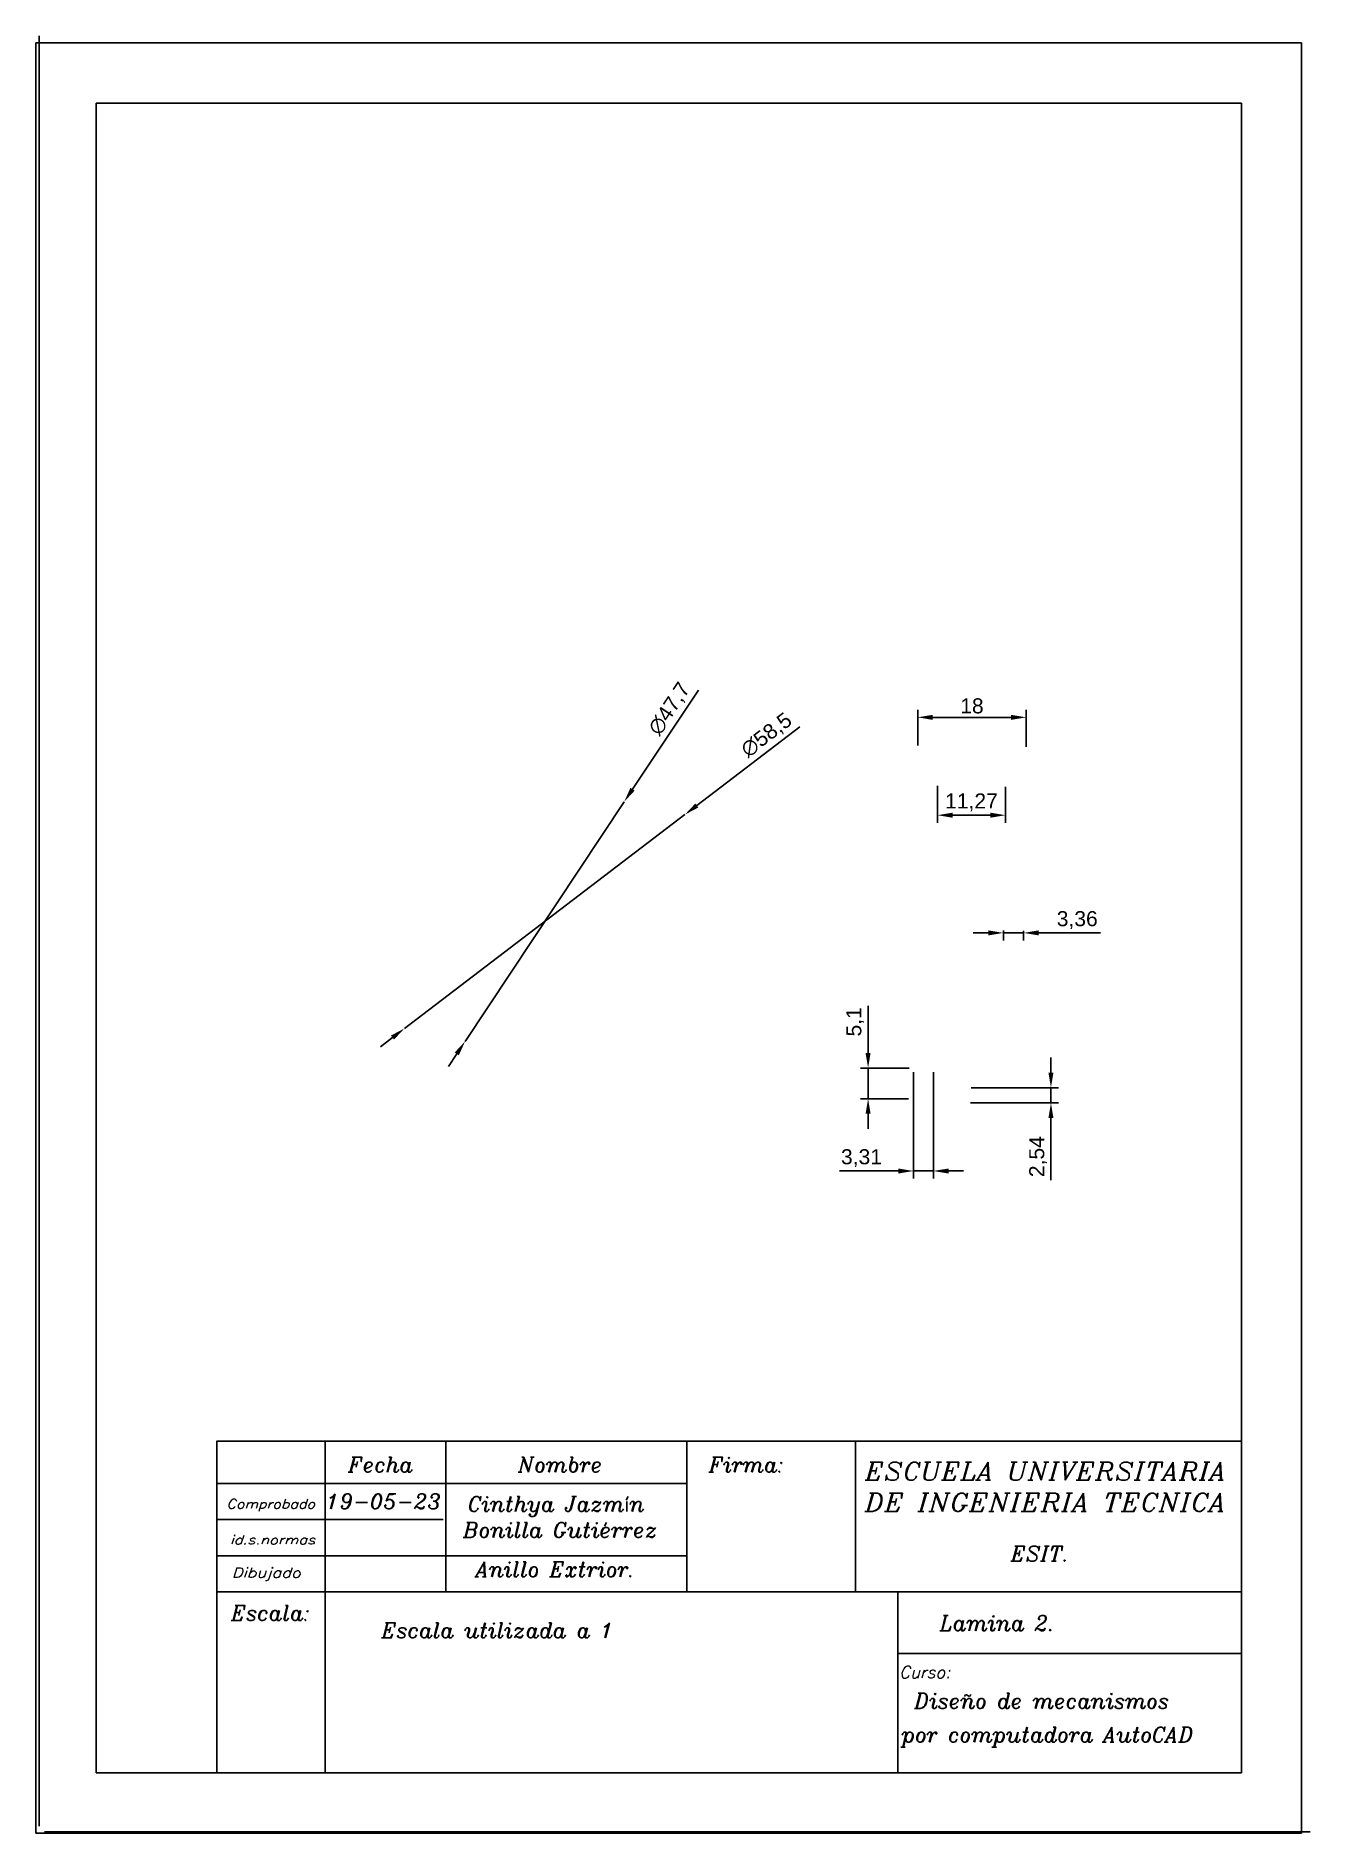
# Model space of a CAD drawing. Header units: inches. Extents: x 0 to 211, y 0 to 298.
import ezdxf
from ezdxf.enums import TextEntityAlignment as Align

# ---------------------------------------------------------------- set-up
doc = ezdxf.new("R2010")
doc.units = ezdxf.units.IN
doc.header["$MEASUREMENT"] = 0
doc.layers.get('0').update_dxf_attribs({"true_color": 0xc2ced6})
doc.styles.add('ITALIC', font='italic', dxfattribs={"height": 2})
doc.styles.add('ITALICC', font='italicc', dxfattribs={"height": 3})
doc.styles.get("Standard").update_dxf_attribs({"font": 'Arial.ttf'})
doc.dimstyles.new('ISO-25', dxfattribs={"dimtxt": 2.5, "dimasz": 2.5, "dimexe": 1.25, "dimexo": 0.625, "dimtad": 1, "dimtxsty": 'Standard', "dimcen": 2.5, "dimadec": 0, "dimazin": 0, "dimtfac": 1, "dimtmove": 0, "dimatfit": 3, "dimfxl": 1, "dimarcsym": 0})

# ---------------------------------------------------------------- blocks, each defined once
blk = doc.blocks.new('*D15')
at = {"color": 0, "lineweight": -2, "transparency": 16777216}
for p, q in [((109.91, 189.63), (98.98, 173.17)), ((71.21, 131.35), (97.6, 171.09)), ((69.82, 129.27), (68.44, 127.19))]:
    blk.add_line(p, q, dxfattribs=at)
at = {"color": 0, "transparency": 16777216}
for points in [[(98.63, 173.4), (99.33, 172.94), (97.6, 171.09)], [(69.48, 129.5), (70.17, 129.04), (71.21, 131.35)]]:
    blk.add_solid(points, dxfattribs=at)
at = {"layer": 'Defpoints', "color": 0, "transparency": 16777216}
for p in [(97.6, 171.09, -3.37), (71.21, 131.35, -3.37)]:
    blk.add_point(p, dxfattribs=at)
at = {"color": 0, "transparency": 16777216, "insert": (105.2, 186.47), "char_height": 2.5, "attachment_point": 5, "rotation": 56.4087}
blk.add_mtext('∅47,7', dxfattribs=at)
blk = doc.blocks.new('*D16')
at = {"color": 0, "lineweight": -2, "transparency": 16777216}
for p, q in [((126.76, 183.51), (109.65, 170.47)), ((61.14, 133.49), (107.66, 168.96)), ((59.15, 131.97), (57.17, 130.46))]:
    blk.add_line(p, q, dxfattribs=at)
at = {"color": 0, "transparency": 16777216}
for points in [[(109.4, 170.8), (109.9, 170.14), (107.66, 168.96)], [(58.9, 132.3), (59.41, 131.64), (61.14, 133.49)]]:
    blk.add_solid(points, dxfattribs=at)
at = {"layer": 'Defpoints', "color": 0, "transparency": 16777216}
for p in [(107.66, 168.96, -18), (61.14, 133.49, -18)]:
    blk.add_point(p, dxfattribs=at)
at = {"color": 0, "transparency": 16777216, "insert": (121.28, 182.07), "char_height": 2.5, "attachment_point": 5, "rotation": 37.3218}
blk.add_mtext('∅58,5', dxfattribs=at)
blk = doc.blocks.new('*D17')
at = {"color": 0, "lineweight": -2, "transparency": 16777216}
for p, q in [((146.3, 180.44), (146.3, 186.35)), ((148.8, 185.1), (161.79, 185.1)), ((164.29, 180.19), (164.29, 186.35))]:
    blk.add_line(p, q, dxfattribs=at)
at = {"color": 0, "transparency": 16777216}
for points in [[(148.8, 185.52), (148.8, 184.68), (146.3, 185.1)], [(161.79, 185.52), (161.79, 184.68), (164.29, 185.1)]]:
    blk.add_solid(points, dxfattribs=at)
at = {"layer": 'Defpoints', "color": 0, "transparency": 16777216}
for p in [(164.29, 185.1), (146.3, 179.82, 44.37), (164.29, 179.56, 44.35)]:
    blk.add_point(p, dxfattribs=at)
at = {"color": 0, "transparency": 16777216, "insert": (155.3, 186.99), "char_height": 2.5, "attachment_point": 5}
blk.add_mtext('18', dxfattribs=at)
blk = doc.blocks.new('*D18')
at = {"color": 0, "lineweight": -2, "transparency": 16777216}
for p, q in [((149.59, 173.75), (149.59, 167.62)), ((160.85, 173.59), (160.85, 167.62)), ((158.35, 168.87), (152.09, 168.87))]:
    blk.add_line(p, q, dxfattribs=at)
at = {"color": 0, "transparency": 16777216}
for points in [[(152.09, 169.29), (152.09, 168.45), (149.59, 168.87)], [(158.35, 169.29), (158.35, 168.45), (160.85, 168.87)]]:
    blk.add_solid(points, dxfattribs=at)
at = {"layer": 'Defpoints', "color": 0, "transparency": 16777216}
for p in [(149.59, 174.37, 44.37), (160.85, 174.21, 44.35), (149.59, 168.87)]:
    blk.add_point(p, dxfattribs=at)
at = {"color": 0, "transparency": 16777216, "insert": (155.22, 171), "char_height": 2.5, "attachment_point": 5}
blk.add_mtext('11,27', dxfattribs=at)
blk = doc.blocks.new('*D19')
at = {"color": 0, "lineweight": -2, "transparency": 16777216}
for p, q in [((158.02, 149.34), (155.52, 149.34)), ((160.52, 149.74), (160.52, 148.09)), ((160.52, 149.34), (163.88, 149.34)), ((163.88, 149.69), (163.88, 148.09)), ((166.38, 149.34), (176.65, 149.34))]:
    blk.add_line(p, q, dxfattribs=at)
at = {"color": 0, "transparency": 16777216}
for points in [[(158.02, 149.76), (158.02, 148.93), (160.52, 149.34)], [(166.38, 149.76), (166.38, 148.93), (163.88, 149.34)]]:
    blk.add_solid(points, dxfattribs=at)
at = {"layer": 'Defpoints', "color": 0, "transparency": 16777216}
for p in [(160.52, 150.36, 44.35), (163.88, 150.32, 44.35), (163.88, 149.34)]:
    blk.add_point(p, dxfattribs=at)
at = {"color": 0, "transparency": 16777216, "insert": (172.77, 151.47), "char_height": 2.5, "attachment_point": 5}
blk.add_mtext('3,36', dxfattribs=at)
blk = doc.blocks.new('*D12')
at = {"color": 0, "lineweight": -2, "transparency": 16777216}
for p, q in [((138.07, 129.42), (138.07, 137.23)), ((144.89, 126.92), (136.82, 126.92)), ((138.07, 121.83), (138.07, 126.92)), ((144.76, 121.83), (136.82, 121.83)), ((138.07, 119.33), (138.07, 116.83))]:
    blk.add_line(p, q, dxfattribs=at)
at = {"color": 0, "transparency": 16777216}
for points in [[(137.65, 129.42), (138.48, 129.42), (138.07, 126.92)], [(137.65, 119.33), (138.48, 119.33), (138.07, 121.83)]]:
    blk.add_solid(points, dxfattribs=at)
at = {"layer": 'Defpoints', "color": 0, "transparency": 16777216}
for p in [(138.07, 126.92), (145.52, 126.92), (145.39, 121.83)]:
    blk.add_point(p, dxfattribs=at)
at = {"color": 0, "transparency": 16777216, "insert": (135.93, 134.58), "char_height": 2.5, "attachment_point": 5, "rotation": 90}
blk.add_mtext('5,1', dxfattribs=at)
blk = doc.blocks.new('*D13')
at = {"color": 0, "lineweight": -2, "transparency": 16777216}
for p, q in [((168.41, 126.16), (168.41, 128.66)), ((155.16, 123.66), (169.66, 123.66)), ((168.41, 123.66), (168.41, 121.12)), ((155.06, 121.12), (169.66, 121.12)), ((168.41, 118.62), (168.41, 108.32))]:
    blk.add_line(p, q, dxfattribs=at)
at = {"color": 0, "transparency": 16777216}
for points in [[(167.99, 126.16), (168.82, 126.16), (168.41, 123.66)], [(167.99, 118.62), (168.82, 118.62), (168.41, 121.12)]]:
    blk.add_solid(points, dxfattribs=at)
at = {"layer": 'Defpoints', "color": 0, "transparency": 16777216}
for p in [(154.53, 123.66), (154.43, 121.12), (168.41, 121.12)]:
    blk.add_point(p, dxfattribs=at)
at = {"color": 0, "transparency": 16777216, "insert": (166.28, 112.22), "char_height": 2.5, "attachment_point": 5, "rotation": 90}
blk.add_mtext('2,54', dxfattribs=at)
blk = doc.blocks.new('*D14')
at = {"color": 0, "lineweight": -2, "transparency": 16777216}
for p, q in [((145.6, 126.26), (145.6, 108.59)), ((148.91, 126.26), (148.91, 108.59)), ((143.1, 109.84), (133.35, 109.84)), ((148.91, 109.84), (145.6, 109.84)), ((151.41, 109.84), (153.91, 109.84))]:
    blk.add_line(p, q, dxfattribs=at)
at = {"color": 0, "transparency": 16777216}
for points in [[(143.1, 110.25), (143.1, 109.42), (145.6, 109.84)], [(151.41, 110.25), (151.41, 109.42), (148.91, 109.84)]]:
    blk.add_solid(points, dxfattribs=at)
at = {"layer": 'Defpoints', "color": 0, "transparency": 16777216}
for p in [(145.6, 126.89), (148.91, 126.89), (145.6, 109.84)]:
    blk.add_point(p, dxfattribs=at)
at = {"color": 0, "transparency": 16777216, "insert": (136.97, 111.97), "char_height": 2.5, "attachment_point": 5}
blk.add_mtext('3,31', dxfattribs=at)

msp = doc.modelspace()

# ---------------------------------------------------------------- linework, layer by layer
for p, q in [((0, 296.998), (210, 296.998)), ((0, -0.002), (0, 296.998)), ((0.509, 1.15), (0.509, 298.15)), ((210, -0.002), (210, 296.998)), ((10, 286.998), (200, 286.998)), ((10, 9.998), (10, 286.998)), ((200, 9.998), (200, 286.998)), ((10, 9.998), (200, 9.998)), ((1.399, 0.193), (211.399, 0.193)), ((0, -0.002), (210, -0.002))]:
    msp.add_line(p, q)
at = {"color": 1}
for points in [[(30, 9.998), (30, 64.998), (200, 64.998)], [(48, 9.998), (48, 64.998)], [(68, 39.998), (68, 64.998)], [(108, 39.998), (108, 64.998)], [(136, 39.998), (136, 64.998)], [(30, 39.998), (200, 39.998)], [(143, 9.998), (143, 39.998)], [(143, 29.814), (200, 29.814)]]:
    msp.add_lwpolyline(points, dxfattribs=at)
for points in [[(30, 57.998), (108, 57.998)], [(30, 51.998), (67.547, 51.998)], [(30, 45.998), (108, 45.998)]]:
    msp.add_lwpolyline(points)

# ---------------------------------------------------------------- texts
at = {"style": 'ITALIC'}
for s, height, p in [('Fecha', 2.5, (51.826, 59.854)), ('Nombre', 2.5, (80, 59.854)), ('Firma:', 2.5, (111.666, 59.854)), ('19-05-23', 2.5, (48.132, 53.765)), ('Cinthya Jazmín', 2.5, (71.675, 53.333)), ('Bonilla Gutiérrez', 2.5, (70.877, 49.035)), ('Anillo Extrior.', 2.5, (73.009, 42.501)), ('ESIT.', 2.5, (161.769, 45.087)), ('Escala:', 2.5, (32.389, 35.256)), ('Lamina 2.', 2.5, (149.957, 33.575)), ('Escala utilizada a 1', 2.5, (57.337, 32.383)), ('Curso:', 2, (143.232, 25.695)), ('Diseño de mecanismos', 2.5, (145.749, 20.681)), ('por computadora AutoCAD', 2.5, (143.601, 15.073))]:
    msp.add_text(s, height=height, dxfattribs=at).set_placement(p)
at = {"style": 'ITALICC'}
for s, width, p, p2 in [('ESCUELA UNIVERSITARIA', 0.962783, (137.563, 58.527), (197.531, 58.527)), ('DE INGENIERIA TECNICA', 0.978493, (137.527, 53.367), (197.494, 53.367))]:
    msp.add_text(s, height=3, dxfattribs=dict(at, width=width)).set_placement(p, p2, align=Align.FIT)
at = {"style": 'ITALIC'}
for s, height, p, p2 in [('Comprobado', 1.5432, (31.606, 53.834), (46.303, 53.834)), ('id.s.normas', 1.46982, (32.185, 47.915), (46.323, 47.915)), ('Dibujado', 1.6147, (32.471, 42.4), (43.928, 42.4))]:
    msp.add_text(s, height=height, dxfattribs=at).set_placement(p, p2, align=Align.ALIGNED)

# ---------------------------------------------------------------- dimensions: what is measured, and where the dimension line sits
for p1, p2, picture, middle in [((71.208, 131.354, -3.365), (97.599, 171.088, -3.365), '*D15', (107.017, 185.269)), ((61.143, 133.487, -18), (107.664, 168.955, -18), '*D16', (122.599, 180.342))]:
    dim = msp.add_diameter_dim_2p(p1=p1, p2=p2, dimstyle='ISO-25')
    dim.commit()
    dim.dimension.update_dxf_attribs({"geometry": picture, "text_midpoint": middle, "dimtype": 163})
for base, p1, p2, picture, middle in [((164.294, 185.1), (146.296, 179.817, 44.375), (164.294, 179.565, 44.35), '*D17', (155.295, 186.992)), ((149.585, 168.87), (160.854, 174.213, 44.355), (149.585, 174.371, 44.37), '*D18', (155.219, 171)), ((163.8841, 149.3426), (160.5194, 150.3649, 44.3548), (163.8841, 150.3178, 44.3502), '*D19', (172.7663, 151.4734)), ((145.598, 109.838), (148.909, 126.887), (145.598, 126.887), '*D14', (136.972, 111.969))]:
    dim = msp.add_linear_dim(base=base, p1=p1, p2=p2, dimstyle='ISO-25')
    dim.commit()
    dim.dimension.update_dxf_attribs({"geometry": picture, "text_midpoint": middle})
for base, p1, p2, picture, middle in [((138.066, 126.922), (145.387, 121.826), (145.518, 126.922), '*D12', (135.935, 134.576)), ((168.408, 121.12), (154.53, 123.657), (154.433, 121.12), '*D13', (166.277, 112.221))]:
    dim = msp.add_linear_dim(base=base, p1=p1, p2=p2, angle=90, dimstyle='ISO-25')
    dim.commit()
    dim.dimension.update_dxf_attribs({"geometry": picture, "text_midpoint": middle})

doc.saveas('drawing.dxf')
